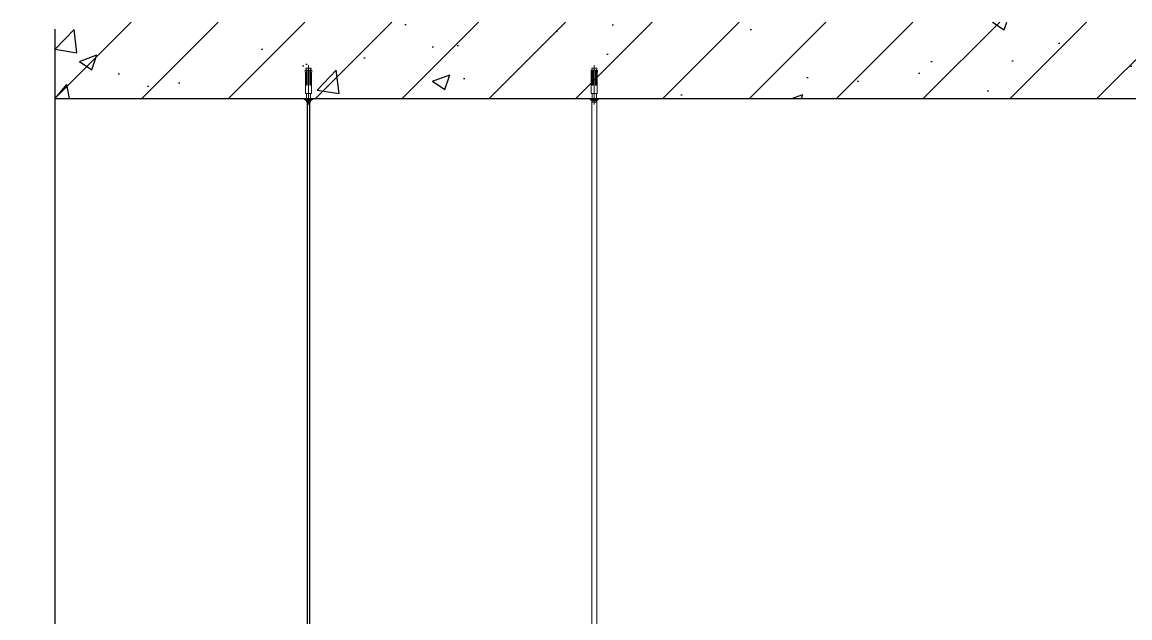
# Model space of a CAD drawing. Header units: millimetres. Extents: x -150677 to 588340, y -254013 to 149700.
# Drawn here: x 300776 to 303031, y -86351 to -85140 of the extents above; entities that cross this region are included whole.
import ezdxf

# ---------------------------------------------------------------- set-up
doc = ezdxf.new("R2010")
doc.units = ezdxf.units.MM
doc.header["$LTSCALE"] = 10
doc.header["$MEASUREMENT"] = 0
doc.linetypes.add('CENTER', pattern=[50.8, 31.75, -6.35, 6.35, -6.35])
for name, color, linetype in [('2-Ba顶面轮廓', 4, 'Continuous'), ('9-ELa粗', 2, 'Continuous'), ('LM-01', 4, 'Continuous'), ('LM-01-立面图', 4, 'Continuous')]:
    doc.layers.add(name, color=color, linetype=linetype)
doc.layers.add('3', color=5, linetype='Continuous', lineweight=18)

# ---------------------------------------------------------------- blocks, each defined once
blk = doc.blocks.new('A$C2444451B')
at = {"layer": '3', "color": 134}
for p, q in [((13.7, 79.5), (4.6, 79.5)), ((4.6, 61.6), (4.6, 72.5)), ((13.7, 61.6), (13.7, 72.5))]:
    blk.add_line(p, q, dxfattribs=at)
at = {"layer": '3', "color": 134, "linetype": 'CENTER', "ltscale": 10}
blk.add_line((9.1, 0), (9.1, 85.5), dxfattribs=at)
at = {"layer": '3', "color": 134}
for points in [[(0, 72.5), (18.3, 72.5), (18.3, 74.4), (0, 74.4)], [(6.4, 11.3), (6.4, 43.3), (4.6, 43.3), (4.6, 11.3), (2.1, 11.3), (2.7, 20.5), (2.7, 61.6), (15.5, 61.6), (15.5, 20.5), (16.1, 11.3), (13.7, 11.3), (13.7, 43.3), (11.9, 43.3), (11.9, 11.3)]]:
    blk.add_lwpolyline(points, close=True, dxfattribs=at)
for points in [[(1.8, 74.4), (1.8, 76.2), (16.4, 76.2), (16.4, 74.4)], [(13.7, 76.8), (13.7, 79.5), (12.8, 80.4), (5.5, 80.4), (4.6, 79.5), (4.6, 76.8)], [(13.7, 11.3), (14.6, 6.7), (3.7, 6.7), (4.6, 11.3)]]:
    blk.add_lwpolyline(points, dxfattribs=at)
blk.add_lwpolyline([(3.4, 76.2, 0.133077), (4, 76.8), (14.3, 76.8, 0.130908), (14.9, 76.2)], format="xyb", dxfattribs=at)
blk = doc.blocks.new('A$C2A03657B')
at = {"layer": 'LM-01', "xscale": -1}
blk.add_blockref('A$C2444451B', (18.3, 0), dxfattribs=at)
blk = doc.blocks.new('A$C0A8D779E')
at = {"layer": 'LM-01-立面图'}
blk.add_blockref('A$C2A03657B', (0, 0), dxfattribs=at)

msp = doc.modelspace()

# ---------------------------------------------------------------- hatches: boundary and pattern name
at = {"layer": '2-Ba顶面轮廓'}
h = msp.add_hatch(dxfattribs=at)
h.set_pattern_fill('钢筋混凝土', color=251, scale=50, style=0)
h.set_pattern_definition([(45, (300842.59, -85295.37), (-88.3883, 88.3883), []), (50, (300842.6, -85295.37), (358.63, -31.376), [37.5, -412.5]), (355, (300842.6, -85295.37), (-69.376, 376.096), [30, -330]), (100.451, (300872.48, -85298), (289.255, 344.72), [31.87, -350.57]), (46.184, (300842.6, -85195.37), (533.62, -82.76), [56.25, -618.75]), (96.636, (300887.06, -85202.27), (467.33, 487.06), [47.805, -525.856]), (351.184, (300842.6, -85195.37), (467.33, 487.06), [45, -495]), (21, (300892.6, -85220.37), (298.454, -201.31), [37.5, -412.5]), (326, (300892.6, -85220.37), (121.658, 362.575), [30, -330]), (71.451, (300917.46, -85237.15), (420.11, 161.265), [31.87, -350.57]), (37.5, (300842.59, -85295.37), (6.08, 166.447), [0, -326, 0, -335, 0, -331.25]), (7.5, (300842.6, -85295.37), (131.535, 197.206), [0, -191, 0, -318.5, 0, -126.25]), (327.5, (300731.09, -85295.37), (266.911, -11.2774), [0, -125, 0, -390, 0, -517.5]), (317.5, (300681.1, -85295.37), (291.593, 50.052), [0, -162.5, 0, -259, 0, -367.5])])
h.paths.add_polyline_path([(300842.6, -85295.4), (304793.2, -85295.4), (304793.2, -85139.9), (300842.6, -85139.9)])

# ---------------------------------------------------------------- linework, layer by layer
at = {"color": 8, "ltscale": 100}
for p, q in [((301356, -85295.4), (301356, -86703.5)), ((301361.5, -86703.5), (301361.5, -85295.4))]:
    msp.add_line(p, q, dxfattribs=at)
at = {"layer": '2-Ba顶面轮廓', "color": 1}
msp.add_lwpolyline([(300842.6, -85154.3), (300842.6, -86451.6), (300909.3, -86451.6), (300775.9, -86585), (300842.6, -86585), (300842.6, -87562.7)], dxfattribs=at)
at = {"layer": '3'}
for p, q in [((301935.8, -86637.8, 0), (301935.8, -85295.4)), ((301945.7, -86637.8, 0), (301945.7, -85295.4))]:
    msp.add_line(p, q, dxfattribs=at)
at = {"layer": '9-ELa粗'}
msp.add_line((300842.6, -85295.4), (304793.2, -85295.4), dxfattribs=at)

# ---------------------------------------------------------------- block references
at = {"layer": '3', "xscale": 0.9399968666839413, "yscale": 0.9399968666839413, "zscale": 0.9399968666839413, "rotation": 180}
for p in [(301367.4, -85227.2), (301949.2, -85227.2)]:
    msp.add_blockref('A$C0A8D779E', p, dxfattribs=at)

doc.saveas('drawing.dxf')
